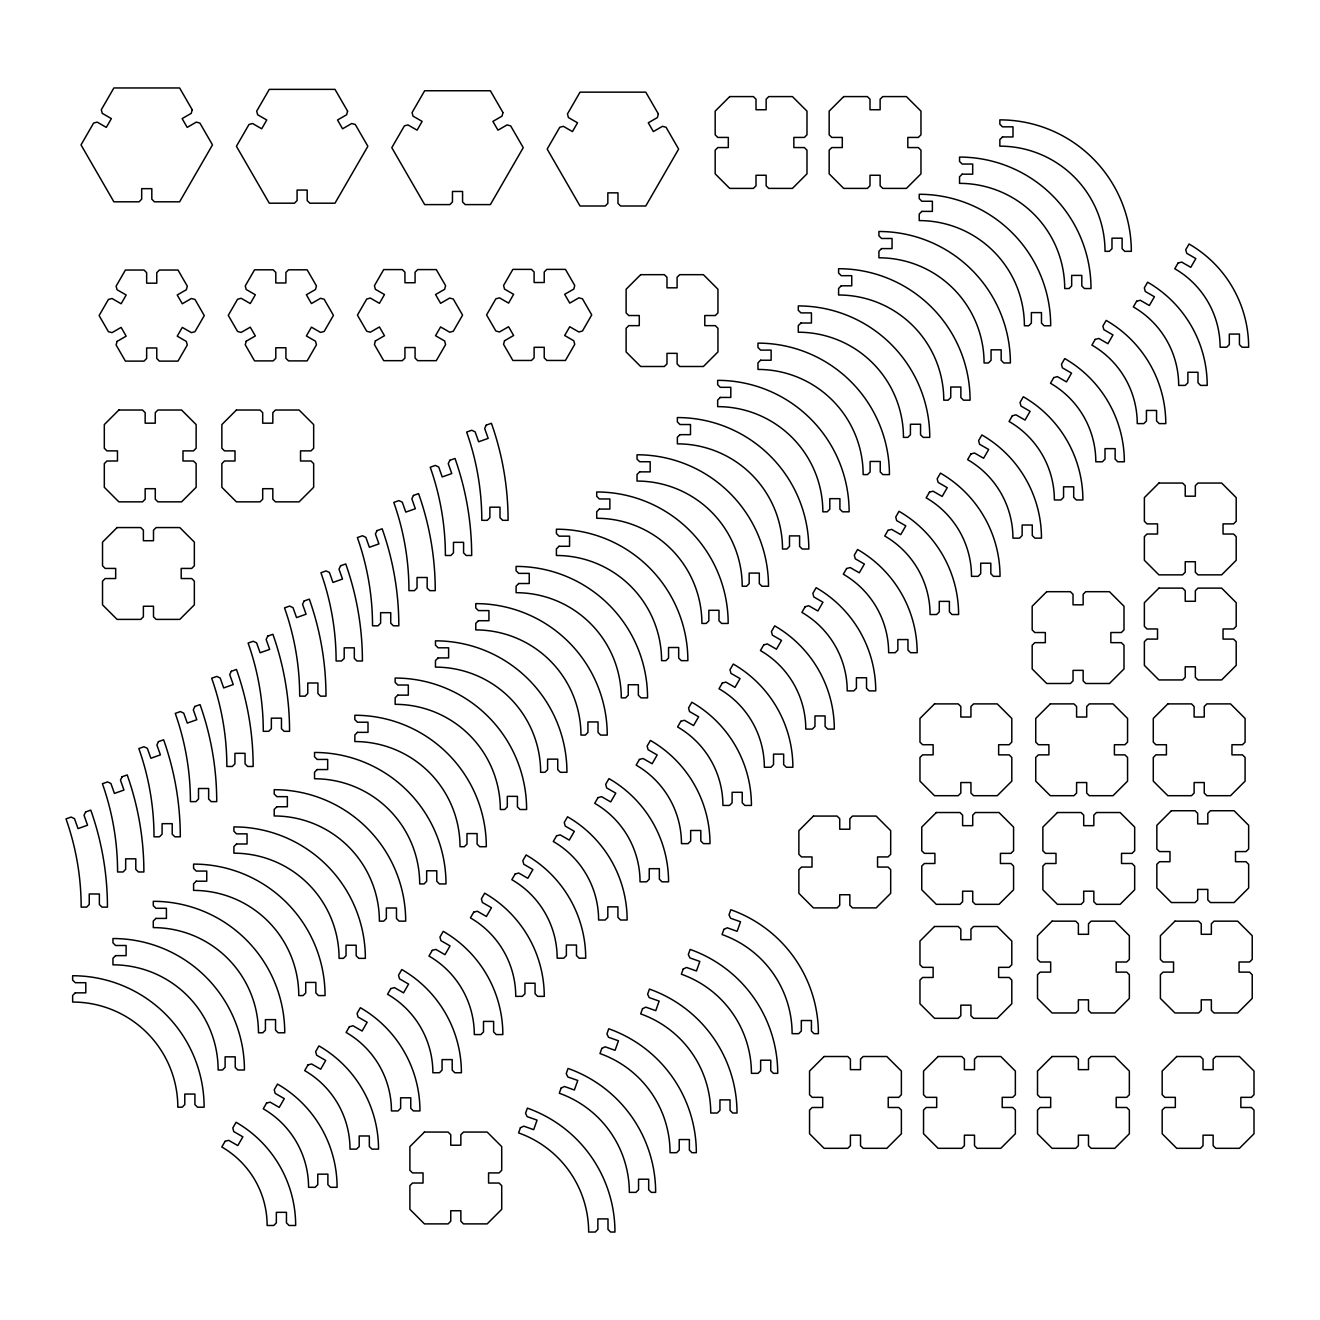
<?xml version="1.0" encoding="UTF-8"?>
<svg xmlns="http://www.w3.org/2000/svg" width="1320" height="1320" viewBox="0 0 1320 1320"><rect width="100%" height="100%" fill="white"/><g stroke="black" fill="none" stroke-linecap="round" stroke-linejoin="round"><path stroke-width="1.5" d="M117.067 341.418L116.111 344.998L125.416 361.119L144.012 361.119L146.652 358.479L146.652 347.968L156.767 347.968L156.767 358.479L159.39 361.119L178.002 361.119L187.291 344.998L186.334 341.418L177.226 336.154L182.292 327.393L191.4 332.64L194.981 331.683L204.286 315.579L194.981 299.459L191.4 298.501L182.292 303.765L177.226 294.987L186.334 289.74L187.291 286.143L178.002 270.039L159.39 270.039L156.767 272.662L156.767 283.173L146.652 283.173L146.652 272.662L144.012 270.039L125.416 270.039L116.111 286.143L117.067 289.74L126.175 294.987L121.126 303.765L112.018 298.501L108.421 299.459L99.115 315.579L108.421 331.683L112.018 332.64L121.126 327.393L126.175 336.154L117.067 341.418M192.208 109.758L191.235 113.355L182.127 118.602L187.192 127.38L196.3 122.117L199.898 123.073L212.487 144.886L179.619 201.811L154.44 201.811L151.816 199.171L151.816 188.661L141.685 188.661L141.685 199.171L139.062 201.811L113.883 201.811L81.015 144.886L93.604 123.073L97.201 122.117L106.309 127.38L111.375 118.602L102.267 113.355L101.293 109.758L113.883 87.962L179.619 87.962L192.208 109.758M246.229 341.187L245.256 344.784L254.562 360.888L273.174 360.888L275.798 358.264L275.798 347.754L285.912 347.754L285.912 358.264L288.552 360.888L307.147 360.888L316.453 344.784L315.48 341.187L306.372 335.94L311.438 327.162L320.546 332.425L324.142 331.468L333.448 315.348L324.142 299.244L320.546 298.287L311.438 303.534L306.372 294.772L315.48 289.509L316.453 285.928L307.147 269.808L288.552 269.808L285.912 272.448L285.912 282.959L275.798 282.959L275.798 272.448L273.174 269.808L254.562 269.808L245.256 285.928L246.229 289.509L255.337 294.772L250.272 303.534L241.164 298.287L237.567 299.244L228.277 315.348L237.567 331.468L241.164 332.425L250.272 327.162L255.337 335.94L246.229 341.187M347.589 111.16L346.632 114.757L337.524 120.004L342.573 128.782L351.681 123.519L355.278 124.476L367.867 146.289L335 203.197L309.82 203.197L307.197 200.574L307.197 190.063L297.082 190.063L297.082 200.574L294.442 203.197L269.28 203.197L236.412 146.289L249.001 124.476L252.582 123.519L261.69 128.782L266.755 120.004L257.647 114.757L256.69 111.16L269.28 89.364L335 89.364L347.589 111.16M375.375 340.972L374.418 344.57L383.707 360.673L402.32 360.673L404.943 358.05L404.943 347.523L415.074 347.523L415.074 358.05L417.697 360.673L436.293 360.673L445.599 344.57L444.642 340.972L435.534 335.709L440.599 326.947L449.707 332.211L453.288 331.237L462.594 315.134L453.288 299.029L449.707 298.056L440.599 303.32L435.534 294.558L444.642 289.295L445.599 285.697L436.293 269.593L417.697 269.593L415.074 272.217L415.074 282.744L404.943 282.744L404.943 272.217L402.32 269.593L383.707 269.593L374.418 285.697L375.375 289.295L384.483 294.558L379.417 303.32L370.31 298.056L366.729 299.029L357.423 315.134L366.729 331.237L370.31 332.211L379.417 326.947L384.483 335.709L375.375 340.972M502.969 112.563L502.012 116.143L492.904 121.407L497.97 130.168L507.078 124.921L510.659 125.879L523.248 147.675L490.38 204.6L465.217 204.6L462.577 201.976L462.577 191.466L452.463 191.466L452.463 201.976L449.839 204.6L424.66 204.6L391.792 147.675L404.382 125.879L407.979 124.921L417.087 130.168L422.136 121.407L413.028 116.143L412.071 112.563L424.66 90.75L490.38 90.75L502.969 112.563M504.52 340.758L503.563 344.338L512.869 360.459L531.465 360.459L534.105 357.819L534.105 347.308L544.219 347.308L544.219 357.819L546.843 360.459L565.455 360.459L574.744 344.338L573.788 340.758L564.679 335.495L569.745 326.733L578.853 331.98L582.45 331.023L591.739 314.919L582.45 298.798L578.853 297.841L569.745 303.105L564.679 294.327L573.788 289.08L574.744 285.483L565.455 269.379L546.843 269.379L544.219 272.002L544.219 282.513L534.105 282.513L534.105 272.002L531.465 269.379L512.869 269.379L503.563 285.483L504.52 289.08L513.629 294.327L508.579 303.105L499.471 297.841L495.874 298.798L486.568 314.919L495.874 331.023L499.471 331.98L508.579 326.733L513.629 335.495L504.52 340.758M658.366 113.965L657.393 117.546L648.285 122.809L653.351 131.571L662.458 126.324L666.055 127.281L678.645 149.077L645.777 206.002L620.598 206.002L617.974 203.379L617.974 192.852L607.843 192.852L607.843 203.379L605.22 206.002L580.041 206.002L547.173 149.077L559.762 127.281L563.36 126.324L572.467 131.571L577.533 122.809L568.425 117.546L567.452 113.965L580.041 92.153L645.777 92.153L658.366 113.965M520.41 1127.758L518.595 1132.907A105.171 105.171 0 0 1 588.654 1232.039L595.237 1232.039L597.861 1229.415L597.861 1218.904L607.992 1218.904L607.992 1229.415L610.615 1232.039L614.955 1232.039A131.456 131.456 0 0 0 527.373 1108.123L525.558 1113.272L527.159 1116.621L537.058 1120.135L533.692 1129.672L523.776 1126.158L520.41 1127.758M561.115 1088.092L559.284 1093.241A105.171 105.171 0 0 1 629.343 1192.372L635.927 1192.372L638.55 1189.732L638.55 1179.222L648.681 1179.222L648.681 1189.732L651.304 1192.372L655.644 1192.372A131.456 131.456 0 0 0 568.062 1068.441L566.247 1073.589L567.847 1076.955L577.764 1080.453L574.381 1090.006L564.465 1086.492L561.115 1088.092M601.804 1048.41L599.973 1053.558A105.171 105.171 0 0 1 670.048 1152.69L676.615 1152.69L679.239 1150.066L679.239 1139.556L689.37 1139.556L689.37 1150.066L691.993 1152.69L696.333 1152.69A131.456 131.456 0 0 0 608.751 1028.775L606.936 1033.923L608.536 1037.272L618.453 1040.787L615.07 1050.324L605.154 1046.809L601.804 1048.41M642.493 1008.744L640.662 1013.892A105.171 105.171 0 0 1 710.737 1113.024L717.304 1113.024L719.944 1110.384L719.944 1099.873L730.059 1099.873L730.059 1110.384L732.683 1113.024L737.022 1113.024A131.456 131.456 0 0 0 649.44 989.092L647.625 994.24L649.226 997.606L659.142 1001.105L655.76 1010.658L645.843 1007.143L642.493 1008.744M683.183 969.061L681.367 974.209A105.171 105.171 0 0 1 751.427 1073.341L757.993 1073.341L760.634 1070.718L760.634 1060.207L770.748 1060.207L770.748 1070.718L773.388 1073.341L777.711 1073.341A131.456 131.456 0 0 0 690.145 949.426L688.314 954.574L689.914 957.924L699.831 961.439L696.448 970.976L686.532 967.461L683.183 969.061M723.871 929.395L722.057 934.543A105.171 105.171 0 0 1 792.115 1033.676L798.699 1033.676L801.322 1031.052L801.322 1020.525L811.437 1020.525L811.437 1031.052L814.077 1033.676L818.4 1033.676A131.456 131.456 0 0 0 730.834 909.744L729.003 914.892L730.603 918.258L740.52 921.756L737.137 931.309L727.237 927.795L723.871 929.395M85.635 811.948L84.034 815.298L87.549 825.214L78.012 828.597L74.497 818.68L71.148 817.08L66 818.895A264.363 264.363 0 0 1 81.163 907.137L86.625 907.137L89.249 904.514L89.249 893.986L99.363 893.986L99.363 904.514L102.003 907.137L107.448 907.137A290.647 290.647 0 0 0 90.783 810.117L85.635 811.948M122.067 776.77L120.466 780.136L123.964 790.053L114.427 793.419L110.913 783.502L107.563 781.902L102.415 783.733A264.363 264.363 0 0 1 117.579 871.976L123.04 871.976L125.664 869.352L125.664 858.825L135.795 858.825L135.795 869.352L138.418 871.976L143.88 871.976A290.647 290.647 0 0 0 127.198 774.956L122.067 776.77M158.482 741.609L156.882 744.958L160.396 754.875L150.859 758.257L147.345 748.341L143.979 746.74L138.847 748.572A264.363 264.363 0 0 1 154.011 836.814L159.456 836.814L162.096 834.174L162.096 823.663L172.21 823.663L172.21 834.174L174.85 836.814L180.295 836.814A290.647 290.647 0 0 0 163.63 739.794L158.482 741.609M194.898 706.447L193.297 709.797L196.812 719.713L187.275 723.096L183.761 713.179L180.411 711.579L175.263 713.394A264.363 264.363 0 0 1 190.426 801.636L195.888 801.636L198.511 799.012L198.511 788.502L208.642 788.502L208.642 799.012L211.266 801.636L216.727 801.636A290.647 290.647 0 0 0 200.046 704.616L194.898 706.447M231.33 671.286L229.729 674.635L233.244 684.552L223.69 687.934L220.176 678.018L216.826 676.417L211.678 678.232A264.363 264.363 0 0 1 226.842 766.474L232.303 766.474L234.927 763.851L234.927 753.324L245.058 753.324L245.058 763.851L247.681 766.474L253.143 766.474A290.647 290.647 0 0 0 236.462 669.454L231.33 671.286M267.745 636.108L266.145 639.474L269.659 649.39L260.123 652.756L256.608 642.856L253.242 641.256L248.111 643.071A264.363 264.363 0 0 1 263.274 731.313L268.719 731.313L271.359 728.689L271.359 718.162L281.474 718.162L281.474 728.689L284.113 731.313L289.558 731.313A290.647 290.647 0 0 0 272.893 634.293L267.745 636.108M304.177 600.946L302.56 604.296L306.075 614.212L296.538 617.595L293.024 607.678L289.674 606.078L284.526 607.909A264.363 264.363 0 0 1 299.689 696.152L305.151 696.152L307.774 693.511L307.774 683.001L317.905 683.001L317.905 693.511L320.529 696.152L325.99 696.152A290.647 290.647 0 0 0 309.309 599.131L304.177 600.946M340.593 565.785L338.992 569.135L342.507 579.051L332.953 582.433L329.455 572.517L326.089 570.916L320.941 572.731A264.363 264.363 0 0 1 336.105 660.99L341.566 660.99L344.19 658.35L344.19 647.839L354.321 647.839L354.321 658.35L356.945 660.99L362.406 660.99A290.647 290.647 0 0 0 345.741 563.953L340.593 565.785M377.008 530.623L375.408 533.973L378.923 543.889L369.385 547.272L365.871 537.356L362.522 535.755L357.373 537.57A264.363 264.363 0 0 1 372.537 625.812L377.982 625.812L380.622 623.188L380.622 612.678L390.736 612.678L390.736 623.188L393.376 625.812L398.822 625.812A290.647 290.647 0 0 0 382.156 528.792L377.008 530.623M413.44 495.445L411.84 498.811L415.338 508.728L405.801 512.094L402.286 502.194L398.937 500.593L393.789 502.409A264.363 264.363 0 0 1 408.952 590.65L414.414 590.65L417.037 588.027L417.037 577.5L427.168 577.5L427.168 588.027L429.792 590.65L435.254 590.65A290.647 290.647 0 0 0 418.572 493.63L413.44 495.445M449.856 460.284L448.255 463.65L451.77 473.55L442.216 476.933L438.718 467.016L435.353 465.415L430.221 467.247A264.363 264.363 0 0 1 445.385 555.489L450.829 555.489L453.469 552.849L453.469 542.338L463.584 542.338L463.584 552.849L466.207 555.489L471.669 555.489A290.647 290.647 0 0 0 455.004 458.469L449.856 460.284M486.271 425.122L484.671 428.472L488.185 438.388L478.648 441.771L475.134 431.855L471.784 430.254L466.636 432.069A264.363 264.363 0 0 1 481.8 520.327L487.261 520.327L489.885 517.688L489.885 507.177L499.999 507.177L499.999 517.688L502.639 520.327L508.084 520.327A290.647 290.647 0 0 0 491.419 423.308L486.271 425.122M225.109 1141.305L221.809 1146.997A90.634 90.634 0 0 1 267.135 1225.488L273.718 1225.488L276.342 1222.864L276.342 1212.337L286.457 1212.337L286.457 1222.864L289.096 1225.488L295.663 1225.488A119.163 119.163 0 0 0 236.082 1122.28L232.798 1127.973L233.755 1131.57L242.863 1136.833L237.798 1145.595L228.69 1140.332L225.109 1141.305M266.541 1103.107L263.257 1108.8A90.634 90.634 0 0 1 308.566 1187.307L315.15 1187.307L317.774 1184.667L317.774 1174.157L327.888 1174.157L327.888 1184.667L330.528 1187.307L337.095 1187.307A119.163 119.163 0 0 0 277.513 1084.099L274.23 1089.792L275.187 1093.389L284.295 1098.636L279.229 1107.414L270.122 1102.15L266.541 1103.107M307.972 1064.926L304.689 1070.619A90.634 90.634 0 0 1 349.998 1149.126L356.582 1149.126L359.205 1146.486L359.205 1135.976L369.336 1135.976L369.336 1146.486L371.959 1149.126L378.526 1149.126A119.163 119.163 0 0 0 318.945 1045.918L315.661 1051.611L316.618 1055.191L325.726 1060.455L320.677 1069.216L311.57 1063.969L307.972 1064.926M349.404 1026.745L346.12 1032.438A90.634 90.634 0 0 1 391.446 1110.928L398.013 1110.928L400.636 1108.305L400.636 1097.794L410.767 1097.794L410.767 1108.305L413.391 1110.928L419.958 1110.928A119.163 119.163 0 0 0 360.376 1007.721L357.093 1013.413L358.05 1017.01L367.158 1022.274L362.109 1031.035L353.001 1025.772L349.404 1026.745M390.835 988.564L387.552 994.257A90.634 90.634 0 0 1 432.877 1072.747L439.444 1072.747L442.068 1070.124L442.068 1059.597L452.199 1059.597L452.199 1070.124L454.822 1072.747L461.406 1072.747A119.163 119.163 0 0 0 401.808 969.54L398.524 975.232L399.498 978.829L408.606 984.093L403.54 992.855L394.433 987.591L390.835 988.564M432.267 950.367L428.983 956.059A90.634 90.634 0 0 1 474.309 1034.566L480.876 1034.566L483.499 1031.926L483.499 1021.416L493.63 1021.416L493.63 1031.926L496.254 1034.566L502.837 1034.566A119.163 119.163 0 0 0 443.239 931.359L439.956 937.051L440.93 940.649L450.037 945.895L444.972 954.673L435.864 949.41L432.267 950.367M473.698 912.186L470.415 917.878A90.634 90.634 0 0 1 515.74 996.369L522.308 996.369L524.947 993.745L524.947 983.235L535.062 983.235L535.062 993.745L537.685 996.369L544.269 996.369A119.163 119.163 0 0 0 484.688 893.178L481.387 898.87L482.361 902.451L491.469 907.714L486.404 916.476L477.295 911.229L473.698 912.186M515.13 874.005L511.846 879.697A90.634 90.634 0 0 1 557.172 958.188L563.739 958.188L566.379 955.564L566.379 945.037L576.493 945.037L576.493 955.564L579.134 958.188L585.701 958.188A119.163 119.163 0 0 0 526.119 854.98L522.836 860.673L523.792 864.27L532.9 869.534L527.835 878.295L518.727 873.031L515.13 874.005M556.578 835.808L553.278 841.5A90.634 90.634 0 0 1 598.604 920.007L605.187 920.007L607.81 917.383L607.81 906.856L617.925 906.856L617.925 917.383L620.565 920.007L627.132 920.007A119.163 119.163 0 0 0 567.551 816.799L564.267 822.492L565.224 826.089L574.332 831.352L569.266 840.114L560.159 834.851L556.578 835.808M598.01 797.626L594.726 803.319A90.634 90.634 0 0 1 640.035 881.826L646.618 881.826L649.242 879.186L649.242 868.675L659.356 868.675L659.356 879.186L661.996 881.826L668.563 881.826A119.163 119.163 0 0 0 608.982 778.618L605.698 784.311L606.655 787.908L615.763 793.155L610.698 801.933L601.59 796.669L598.01 797.626M639.441 759.445L636.158 765.138A90.634 90.634 0 0 1 681.466 843.629L688.05 843.629L690.673 841.005L690.673 830.494L700.804 830.494L700.804 841.005L703.428 843.629L709.995 843.629A119.163 119.163 0 0 0 650.413 740.438L647.13 746.13L648.087 749.71L657.195 754.974L652.13 763.736L643.021 758.488L639.441 759.445M680.872 721.264L677.589 726.957A90.634 90.634 0 0 1 722.914 805.447L729.481 805.447L732.105 802.824L732.105 792.297L742.236 792.297L742.236 802.824L744.86 805.447L751.427 805.447A119.163 119.163 0 0 0 691.845 702.24L688.561 707.933L689.518 711.529L698.626 716.793L693.577 725.554L684.469 720.291L680.872 721.264M722.304 683.067L719.02 688.76A90.634 90.634 0 0 1 764.346 767.266L770.913 767.266L773.536 764.643L773.536 754.116L783.667 754.116L783.667 764.643L786.291 767.266L792.874 767.266A119.163 119.163 0 0 0 733.277 664.059L729.993 669.751L730.95 673.348L740.058 678.595L735.009 687.373L725.901 682.11L722.304 683.067M763.736 644.886L760.452 650.578A90.634 90.634 0 0 1 805.778 729.086L812.344 729.086L814.968 726.445L814.968 715.935L825.099 715.935L825.099 726.445L827.722 729.086L834.306 729.086A119.163 119.163 0 0 0 774.708 625.878L771.424 631.57L772.398 635.167L781.506 640.414L776.44 649.192L767.332 643.929L763.736 644.886M805.167 606.705L801.884 612.397A90.634 90.634 0 0 1 847.209 690.888L853.776 690.888L856.416 688.264L856.416 677.754L866.53 677.754L866.53 688.264L869.154 690.888L875.737 690.888A119.163 119.163 0 0 0 816.156 587.697L812.856 593.389L813.829 596.97L822.938 602.233L817.872 610.995L808.764 605.748L805.167 606.705M846.599 568.524L843.315 574.216A90.634 90.634 0 0 1 888.641 652.707L895.207 652.707L897.847 650.083L897.847 639.557L907.962 639.557L907.962 650.083L910.602 652.707L917.169 652.707A119.163 119.163 0 0 0 857.587 549.499L854.304 555.192L855.261 558.789L864.369 564.053L859.303 572.814L850.195 567.551L846.599 568.524M888.047 530.327L884.746 536.019A90.634 90.634 0 0 1 930.072 614.526L936.639 614.526L939.279 611.903L939.279 601.375L949.393 601.375L949.393 611.903L952.034 614.526L958.601 614.526A119.163 119.163 0 0 0 899.019 511.318L895.736 517.011L896.692 520.608L905.8 525.855L900.735 534.633L891.627 529.369L888.047 530.327M929.478 492.145L926.178 497.838A90.634 90.634 0 0 1 971.503 576.345L978.087 576.345L980.71 573.705L980.71 563.194L990.825 563.194L990.825 573.705L993.465 576.345L1000.032 576.345A119.163 119.163 0 0 0 940.451 473.137L937.167 478.83L938.124 482.41L947.232 487.674L942.166 496.435L933.058 491.188L929.478 492.145M970.909 453.964L967.626 459.657A90.634 90.634 0 0 1 1012.935 538.147L1019.518 538.147L1022.142 535.524L1022.142 525.014L1032.273 525.014L1032.273 535.524L1034.897 538.147L1041.464 538.147A119.163 119.163 0 0 0 981.882 434.957L978.598 440.649L979.555 444.23L988.663 449.493L983.598 458.255L974.49 453.007L970.909 453.964M1012.341 415.784L1009.057 421.476A90.634 90.634 0 0 1 1054.366 499.966L1060.95 499.966L1063.573 497.343L1063.573 486.816L1073.705 486.816L1073.705 497.343L1076.328 499.966L1082.895 499.966A119.163 119.163 0 0 0 1023.314 396.759L1020.03 402.451L1020.987 406.048L1030.095 411.312L1025.046 420.073L1015.938 414.81L1012.341 415.784M1053.772 377.586L1050.489 383.278A90.634 90.634 0 0 1 1095.814 461.785L1102.381 461.785L1105.005 459.145L1105.005 448.635L1115.136 448.635L1115.136 459.145L1117.759 461.785L1124.343 461.785A119.163 119.163 0 0 0 1064.745 358.578L1061.461 364.27L1062.418 367.867L1071.526 373.114L1066.477 381.892L1057.37 376.629L1053.772 377.586M1095.204 339.405L1091.92 345.097A90.634 90.634 0 0 1 1137.246 423.605L1143.813 423.605L1146.436 420.964L1146.436 410.454L1156.568 410.454L1156.568 420.964L1159.191 423.605L1165.774 423.605A119.163 119.163 0 0 0 1106.176 320.397L1102.893 326.089L1103.866 329.67L1112.974 334.933L1107.909 343.695L1098.801 338.448L1095.204 339.405M1136.635 301.224L1133.352 306.916A90.634 90.634 0 0 1 1178.678 385.407L1185.245 385.407L1187.884 382.784L1187.884 372.273L1197.999 372.273L1197.999 382.784L1200.622 385.407L1207.206 385.407A119.163 119.163 0 0 0 1147.624 282.2L1144.324 287.892L1145.298 291.489L1154.406 296.752L1149.341 305.514L1140.232 300.25L1136.635 301.224M1178.067 263.043L1174.784 268.736A90.634 90.634 0 0 1 1220.109 347.226L1226.676 347.226L1229.316 344.602L1229.316 334.075L1239.43 334.075L1239.43 344.602L1242.07 347.226L1248.638 347.226A119.163 119.163 0 0 0 1189.056 244.018L1185.756 249.711L1186.729 253.308L1195.837 258.572L1190.772 267.333L1181.664 262.07L1178.067 263.043M118.866 410.025L104.313 424.578L104.313 448.255L106.936 450.879L117.463 450.879L117.463 460.993L106.936 460.993L104.313 463.633L104.313 487.294L118.866 501.847L142.527 501.847L145.167 499.224L145.167 488.697L155.281 488.697L155.281 499.224L157.921 501.847L181.582 501.847L196.136 487.294L196.136 463.633L193.495 460.993L182.985 460.993L182.985 450.879L193.495 450.879L196.136 448.255L196.136 424.578L181.582 410.025L157.921 410.025L155.281 412.665L155.281 423.175L145.167 423.175L145.167 412.665L142.527 410.025L118.866 410.025M117.084 527.571L102.531 542.124L102.531 565.785L105.171 568.425L115.681 568.425L115.681 578.539L105.171 578.539L102.531 581.163L102.531 604.84L117.084 619.393L140.745 619.393L143.385 616.754L143.385 606.243L153.499 606.243L153.499 616.754L156.139 619.393L179.8 619.393L194.353 604.84L194.353 581.163L191.713 578.539L181.203 578.539L181.203 568.425L191.713 568.425L194.353 565.785L194.353 542.124L179.8 527.571L156.139 527.571L153.499 530.194L153.499 540.721L143.385 540.721L143.385 530.194L140.745 527.571L117.084 527.571M236.412 410.025L221.859 424.578L221.859 448.255L224.483 450.879L235.01 450.879L235.01 460.993L224.483 460.993L221.859 463.633L221.859 487.294L236.412 501.847L260.073 501.847L262.697 499.224L262.697 488.697L272.827 488.697L272.827 499.224L275.451 501.847L299.112 501.847L313.665 487.294L313.665 463.633L311.041 460.993L300.531 460.993L300.531 450.879L311.041 450.879L313.665 448.255L313.665 424.578L299.112 410.025L275.451 410.025L272.827 412.665L272.827 423.175L262.697 423.175L262.697 412.665L260.073 410.025L236.412 410.025M729.729 96.591L715.176 111.144L715.176 134.805L717.799 137.429L728.31 137.429L728.31 147.56L717.799 147.56L715.176 150.183L715.176 173.844L729.729 188.397L753.39 188.397L756.013 185.773L756.013 175.263L766.144 175.263L766.144 185.773L768.768 188.397L792.429 188.397L806.982 173.844L806.982 150.183L804.358 147.56L793.848 147.56L793.848 137.429L804.358 137.429L806.982 134.805L806.982 111.144L792.429 96.591L768.768 96.591L766.144 99.215L766.144 109.742L756.013 109.742L756.013 99.215L753.39 96.591L729.729 96.591M640.678 274.675L626.125 289.228L626.125 312.906L628.749 315.529L639.276 315.529L639.276 325.644L628.749 325.644L626.125 328.284L626.125 351.945L640.678 366.498L664.339 366.498L666.98 363.874L666.98 353.347L677.094 353.347L677.094 363.874L679.717 366.498L703.395 366.498L717.948 351.945L717.948 328.284L715.308 325.644L704.797 325.644L704.797 315.529L715.308 315.529L717.948 312.906L717.948 289.228L703.395 274.675L679.717 274.675L677.094 277.315L677.094 287.826L666.98 287.826L666.98 277.315L664.339 274.675L640.678 274.675M843.711 96.591L829.158 111.144L829.158 134.805L831.781 137.429L842.292 137.429L842.292 147.56L831.781 147.56L829.158 150.183L829.158 173.844L843.711 188.397L867.372 188.397L869.995 185.773L869.995 175.263L880.126 175.263L880.126 185.773L882.75 188.397L906.411 188.397L920.964 173.844L920.964 150.183L918.341 147.56L907.814 147.56L907.814 137.429L918.341 137.429L920.964 134.805L920.964 111.144L906.411 96.591L882.75 96.591L880.126 99.215L880.126 109.742L869.995 109.742L869.995 99.215L867.372 96.591L843.711 96.591M75.29 992.838L72.65 995.461L72.65 1002.045A105.171 105.171 0 0 1 177.82 1107.199L182.16 1107.199L184.783 1104.576L184.783 1094.065L194.914 1094.065L194.914 1104.576L197.538 1107.199L204.121 1107.199A131.456 131.456 0 0 0 72.65 975.744L72.65 980.083L75.29 982.707L85.8 982.707L85.8 992.838L75.29 992.838M115.599 955.63L112.959 958.254L112.959 964.821A105.171 105.171 0 0 1 218.13 1069.992L222.47 1069.992L225.109 1067.368L225.109 1056.841L235.224 1056.841L235.224 1067.368L237.847 1069.992L244.431 1069.992A131.456 131.456 0 0 0 112.959 938.536L112.959 942.876L115.599 945.499L126.11 945.499L126.11 955.63L115.599 955.63M155.908 918.406L153.285 921.047L153.285 927.614A105.171 105.171 0 0 1 258.456 1032.784L262.779 1032.784L265.419 1030.161L265.419 1019.634L275.534 1019.634L275.534 1030.161L278.173 1032.784L284.74 1032.784A131.456 131.456 0 0 0 153.285 901.312L153.285 905.652L155.908 908.292L166.419 908.292L166.419 918.406L155.908 918.406M196.218 881.199L193.594 883.822L193.594 890.406A105.171 105.171 0 0 1 298.765 995.577L303.105 995.577L305.728 992.937L305.728 982.426L315.859 982.426L315.859 992.937L318.483 995.577L325.05 995.577A131.456 131.456 0 0 0 193.594 864.105L193.594 868.445L196.218 871.068L206.745 871.068L206.745 881.199L196.218 881.199M236.527 843.991L233.904 846.615L233.904 853.182A105.171 105.171 0 0 1 339.075 958.353L343.414 958.353L346.038 955.73L346.038 945.219L356.169 945.219L356.169 955.73L358.792 958.353L365.359 958.353A131.456 131.456 0 0 0 233.904 826.897L233.904 831.237L236.527 833.861L247.054 833.861L247.054 843.991L236.527 843.991M276.853 806.767L274.213 809.408L274.213 815.974A105.171 105.171 0 0 1 379.385 921.145L383.724 921.145L386.347 918.522L386.347 907.995L396.478 907.995L396.478 918.522L399.102 921.145L405.685 921.145A131.456 131.456 0 0 0 274.213 789.69L274.213 794.029L276.853 796.653L287.364 796.653L287.364 806.767L276.853 806.767M317.163 769.56L314.539 772.183L314.539 778.767A105.171 105.171 0 0 1 419.694 883.938L424.034 883.938L426.673 881.298L426.673 870.787L436.788 870.787L436.788 881.298L439.428 883.938L445.995 883.938A131.456 131.456 0 0 0 314.539 752.466L314.539 756.805L317.163 759.445L327.673 759.445L327.673 769.56L317.163 769.56M357.472 732.352L354.849 734.976L354.849 741.559A105.171 105.171 0 0 1 460.02 846.714L464.359 846.714L466.983 844.09L466.983 833.58L477.097 833.58L477.097 844.09L479.737 846.714L486.305 846.714A131.456 131.456 0 0 0 354.849 715.259L354.849 719.598L357.472 722.221L367.999 722.221L367.999 732.352L357.472 732.352M397.782 695.145L395.159 697.768L395.159 704.336A105.171 105.171 0 0 1 500.329 809.506L504.669 809.506L507.292 806.883L507.292 796.356L517.423 796.356L517.423 806.883L520.047 809.506L526.614 809.506A131.456 131.456 0 0 0 395.159 678.051L395.159 682.39L397.782 685.014L408.309 685.014L408.309 695.145L397.782 695.145M438.108 657.921L435.468 660.561L435.468 667.128A105.171 105.171 0 0 1 540.639 772.299L544.979 772.299L547.602 769.676L547.602 759.148L557.733 759.148L557.733 769.676L560.356 772.299L566.94 772.299A131.456 131.456 0 0 0 435.468 640.843L435.468 645.166L438.108 647.807L448.618 647.807L448.618 657.921L438.108 657.921M478.417 620.713L475.778 623.337L475.778 629.92A105.171 105.171 0 0 1 580.948 735.091L585.288 735.091L587.928 732.452L587.928 721.941L598.042 721.941L598.042 732.452L600.666 735.091L607.249 735.091A131.456 131.456 0 0 0 475.778 603.619L475.778 607.959L478.417 610.599L488.928 610.599L488.928 620.713L478.417 620.713M518.727 583.506L516.104 586.13L516.104 592.696A105.171 105.171 0 0 1 621.274 697.867L625.597 697.867L628.237 695.244L628.237 684.733L638.352 684.733L638.352 695.244L640.992 697.867L647.559 697.867A131.456 131.456 0 0 0 516.104 566.412L516.104 570.751L518.727 573.375L529.237 573.375L529.237 583.506L518.727 583.506M559.036 546.282L556.413 548.922L556.413 555.489A105.171 105.171 0 0 1 661.584 660.66L665.923 660.66L668.547 658.036L668.547 647.51L678.678 647.51L678.678 658.036L681.302 660.66L687.868 660.66A131.456 131.456 0 0 0 556.413 529.205L556.413 533.544L559.036 536.167L569.563 536.167L569.563 546.282L559.036 546.282M599.346 509.074L596.722 511.714L596.722 518.282A105.171 105.171 0 0 1 701.893 623.452L706.233 623.452L708.856 620.812L708.856 610.302L718.987 610.302L718.987 620.812L721.611 623.452L728.178 623.452A131.456 131.456 0 0 0 596.722 491.981L596.722 496.32L599.346 498.96L609.873 498.96L609.873 509.074L599.346 509.074M639.672 471.867L637.032 474.49L637.032 481.074A105.171 105.171 0 0 1 742.203 586.245L746.542 586.245L749.166 583.605L749.166 573.094L759.297 573.094L759.297 583.605L761.92 586.245L768.504 586.245A131.456 131.456 0 0 0 637.032 454.773L637.032 459.112L639.672 461.736L650.183 461.736L650.183 471.867L639.672 471.867M679.981 434.659L677.358 437.283L677.358 443.85A105.171 105.171 0 0 1 782.512 549.021L786.852 549.021L789.492 546.397L789.492 535.887L799.606 535.887L799.606 546.397L802.246 549.021L808.813 549.021A131.456 131.456 0 0 0 677.358 417.565L677.358 421.905L679.981 424.529L690.492 424.529L690.492 434.659L679.981 434.659M720.291 397.435L717.667 400.075L717.667 406.642A105.171 105.171 0 0 1 822.838 511.813L827.178 511.813L829.802 509.19L829.802 498.663L839.916 498.663L839.916 509.19L842.556 511.813L849.123 511.813A131.456 131.456 0 0 0 717.667 380.358L717.667 384.697L720.291 387.321L730.802 387.321L730.802 397.435L720.291 397.435M760.601 360.228L757.977 362.851L757.977 369.435A105.171 105.171 0 0 1 863.148 474.606L867.487 474.606L870.111 471.966L870.111 461.456L880.242 461.456L880.242 471.966L882.865 474.606L889.432 474.606A131.456 131.456 0 0 0 757.977 343.134L757.977 347.474L760.601 350.113L771.127 350.113L771.127 360.228L760.601 360.228M800.927 323.021L798.286 325.644L798.286 332.227A105.171 105.171 0 0 1 903.457 437.382L907.797 437.382L910.42 434.758L910.42 424.248L920.551 424.248L920.551 434.758L923.175 437.382L929.758 437.382A131.456 131.456 0 0 0 798.286 305.926L798.286 310.266L800.927 312.889L811.437 312.889L811.437 323.021L800.927 323.021M841.236 285.813L838.596 288.436L838.596 295.003A105.171 105.171 0 0 1 943.767 400.174L948.106 400.174L950.746 397.551L950.746 387.024L960.861 387.024L960.861 397.551L963.484 400.174L970.068 400.174A131.456 131.456 0 0 0 838.596 268.719L838.596 273.058L841.236 275.682L851.746 275.682L851.746 285.813L841.236 285.813M881.545 248.589L878.922 251.229L878.922 257.796A105.171 105.171 0 0 1 984.076 362.967L988.416 362.967L991.056 360.327L991.056 349.816L1001.17 349.816L1001.17 360.327L1003.81 362.967L1010.377 362.967A131.456 131.456 0 0 0 878.922 231.495L878.922 235.834L881.545 238.474L892.056 238.474L892.056 248.589L881.545 248.589M921.855 211.382L919.231 214.005L919.231 220.588A105.171 105.171 0 0 1 1024.402 325.76L1028.742 325.76L1031.366 323.12L1031.366 312.609L1041.48 312.609L1041.48 323.12L1044.12 325.76L1050.687 325.76A131.456 131.456 0 0 0 919.231 194.287L919.231 198.627L921.855 201.25L932.382 201.25L932.382 211.382L921.855 211.382M962.164 174.174L959.541 176.798L959.541 183.364A105.171 105.171 0 0 1 1064.712 288.536L1069.051 288.536L1071.675 285.912L1071.675 275.401L1081.806 275.401L1081.806 285.912L1084.429 288.536L1090.996 288.536A131.456 131.456 0 0 0 959.541 157.08L959.541 161.419L962.164 164.043L972.691 164.043L972.691 174.174L962.164 174.174M1002.49 136.95L999.851 139.59L999.851 146.157A105.171 105.171 0 0 1 1105.022 251.328L1109.361 251.328L1111.984 248.704L1111.984 238.177L1122.116 238.177L1122.116 248.704L1124.739 251.328L1131.322 251.328A131.456 131.456 0 0 0 999.851 119.873L999.851 124.212L1002.49 126.835L1013.001 126.835L1013.001 136.95L1002.49 136.95M424.446 1132.065L409.893 1146.618L409.893 1170.279L412.516 1172.919L423.043 1172.919L423.043 1183.034L412.516 1183.034L409.893 1185.657L409.893 1209.334L424.446 1223.888L448.107 1223.888L450.747 1221.247L450.747 1210.737L460.861 1210.737L460.861 1221.247L463.485 1223.888L487.162 1223.888L501.715 1209.334L501.715 1185.657L499.076 1183.034L488.565 1183.034L488.565 1172.919L499.076 1172.919L501.715 1170.279L501.715 1146.618L487.162 1132.065L463.485 1132.065L460.861 1134.688L460.861 1145.216L450.747 1145.216L450.747 1134.688L448.107 1132.065L424.446 1132.065M813.433 816.073L798.88 830.643L798.88 854.304L801.504 856.928L812.014 856.928L812.014 867.058L801.504 867.058L798.88 869.682L798.88 893.343L813.433 907.896L837.094 907.896L839.718 905.272L839.718 894.745L849.849 894.745L849.849 905.272L852.472 907.896L876.133 907.896L890.686 893.343L890.686 869.682L888.063 867.058L877.553 867.058L877.553 856.928L888.063 856.928L890.686 854.304L890.686 830.643L876.133 816.073L852.472 816.073L849.849 818.713L849.849 829.224L839.718 829.224L839.718 818.713L837.094 816.073L813.433 816.073M934.527 703.89L919.974 718.443L919.974 742.104L922.614 744.727L933.124 744.727L933.124 754.858L922.614 754.858L919.974 757.482L919.974 781.143L934.527 795.696L958.188 795.696L960.828 793.072L960.828 782.545L970.942 782.545L970.942 793.072L973.582 795.696L997.243 795.696L1011.797 781.143L1011.797 757.482L1009.173 754.858L998.646 754.858L998.646 744.727L1009.173 744.727L1011.797 742.104L1011.797 718.443L997.243 703.89L973.582 703.89L970.942 706.513L970.942 717.024L960.828 717.024L960.828 706.513L958.188 703.89L934.527 703.89M1046.727 591.69L1032.174 606.243L1032.174 629.904L1034.797 632.528L1045.324 632.528L1045.324 642.659L1034.797 642.659L1032.174 645.282L1032.174 668.943L1046.727 683.496L1070.388 683.496L1073.028 680.872L1073.028 670.362L1083.142 670.362L1083.142 680.872L1085.782 683.496L1109.443 683.496L1123.996 668.943L1123.996 645.282L1121.356 642.659L1110.846 642.659L1110.846 632.528L1121.356 632.528L1123.996 629.904L1123.996 606.243L1109.443 591.69L1085.782 591.69L1083.142 594.313L1083.142 604.824L1073.028 604.824L1073.028 594.313L1070.388 591.69L1046.727 591.69M1158.927 483.054L1144.374 497.607L1144.374 521.268L1146.997 523.891L1157.524 523.891L1157.524 534.022L1146.997 534.022L1144.374 536.646L1144.374 560.307L1158.927 574.86L1182.588 574.86L1185.228 572.236L1185.228 561.726L1195.342 561.726L1195.342 572.236L1197.966 574.86L1221.643 574.86L1236.197 560.307L1236.197 536.646L1233.556 534.022L1223.046 534.022L1223.046 523.891L1233.556 523.891L1236.197 521.268L1236.197 497.607L1221.643 483.054L1197.966 483.054L1195.342 485.678L1195.342 496.188L1185.228 496.188L1185.228 485.678L1182.588 483.054L1158.927 483.054M1158.927 588.126L1144.374 602.679L1144.374 626.34L1146.997 628.963L1157.524 628.963L1157.524 639.094L1146.997 639.094L1144.374 641.718L1144.374 665.379L1158.927 679.932L1182.588 679.932L1185.228 677.308L1185.228 666.798L1195.342 666.798L1195.342 677.308L1197.966 679.932L1221.643 679.932L1236.197 665.379L1236.197 641.718L1233.556 639.094L1223.046 639.094L1223.046 628.963L1233.556 628.963L1236.197 626.34L1236.197 602.679L1221.643 588.126L1197.966 588.126L1195.342 590.749L1195.342 601.277L1185.228 601.277L1185.228 590.749L1182.588 588.126L1158.927 588.126M936.309 812.526L921.756 827.079L921.756 850.74L924.396 853.364L934.906 853.364L934.906 863.495L924.396 863.495L921.756 866.118L921.756 889.779L936.309 904.332L959.97 904.332L962.61 901.708L962.61 891.182L972.724 891.182L972.724 901.708L975.364 904.332L999.025 904.332L1013.578 889.779L1013.578 866.118L1010.939 863.495L1000.428 863.495L1000.428 853.364L1010.939 853.364L1013.578 850.74L1013.578 827.079L999.025 812.526L975.364 812.526L972.724 815.149L972.724 825.66L962.61 825.66L962.61 815.149L959.97 812.526L936.309 812.526M1050.291 703.89L1035.738 718.443L1035.738 742.104L1038.361 744.727L1048.889 744.727L1048.889 754.858L1038.361 754.858L1035.738 757.482L1035.738 781.143L1050.291 795.696L1073.952 795.696L1076.592 793.072L1076.592 782.545L1086.707 782.545L1086.707 793.072L1089.33 795.696L1113.007 795.696L1127.561 781.143L1127.561 757.482L1124.92 754.858L1114.41 754.858L1114.41 744.727L1124.92 744.727L1127.561 742.104L1127.561 718.443L1113.007 703.89L1089.33 703.89L1086.707 706.513L1086.707 717.024L1076.592 717.024L1076.592 706.513L1073.952 703.89L1050.291 703.89M934.527 926.491L919.974 941.061L919.974 964.722L922.614 967.345L933.124 967.345L933.124 977.46L922.614 977.46L919.974 980.1L919.974 1003.761L934.527 1018.314L958.188 1018.314L960.828 1015.691L960.828 1005.163L970.942 1005.163L970.942 1015.691L973.582 1018.314L997.243 1018.314L1011.797 1003.761L1011.797 980.1L1009.173 977.46L998.646 977.46L998.646 967.345L1009.173 967.345L1011.797 964.722L1011.797 941.061L997.243 926.491L973.582 926.491L970.942 929.131L970.942 939.642L960.828 939.642L960.828 929.131L958.188 926.491L934.527 926.491M1057.419 812.526L1042.866 827.079L1042.866 850.74L1045.489 853.364L1056 853.364L1056 863.495L1045.489 863.495L1042.866 866.118L1042.866 889.779L1057.419 904.332L1081.08 904.332L1083.703 901.708L1083.703 891.182L1093.834 891.182L1093.834 901.708L1096.458 904.332L1120.119 904.332L1134.672 889.779L1134.672 866.118L1132.049 863.495L1121.538 863.495L1121.538 853.364L1132.049 853.364L1134.672 850.74L1134.672 827.079L1120.119 812.526L1096.458 812.526L1093.834 815.149L1093.834 825.66L1083.703 825.66L1083.703 815.149L1081.08 812.526L1057.419 812.526M1167.837 703.89L1153.284 718.443L1153.284 742.104L1155.907 744.727L1166.418 744.727L1166.418 754.858L1155.907 754.858L1153.284 757.482L1153.284 781.143L1167.837 795.696L1191.498 795.696L1194.121 793.072L1194.121 782.545L1204.253 782.545L1204.253 793.072L1206.876 795.696L1230.537 795.696L1245.09 781.143L1245.09 757.482L1242.466 754.858L1231.956 754.858L1231.956 744.727L1242.466 744.727L1245.09 742.104L1245.09 718.443L1230.537 703.89L1206.876 703.89L1204.253 706.513L1204.253 717.024L1194.121 717.024L1194.121 706.513L1191.498 703.89L1167.837 703.89M824.109 1056.511L809.556 1071.064L809.556 1094.726L812.196 1097.349L822.707 1097.349L822.707 1107.48L812.196 1107.48L809.556 1110.103L809.556 1133.764L824.109 1148.318L847.786 1148.318L850.41 1145.694L850.41 1135.183L860.524 1135.183L860.524 1145.694L863.164 1148.318L886.826 1148.318L901.378 1133.764L901.378 1110.103L898.755 1107.48L888.228 1107.48L888.228 1097.349L898.755 1097.349L901.378 1094.726L901.378 1071.064L886.826 1056.511L863.164 1056.511L860.524 1059.135L860.524 1069.645L850.41 1069.645L850.41 1059.135L847.786 1056.511L824.109 1056.511M1052.073 921.162L1037.52 935.715L1037.52 959.376L1040.143 961.999L1050.67 961.999L1050.67 972.13L1040.143 972.13L1037.52 974.754L1037.52 998.415L1052.073 1012.968L1075.734 1012.968L1078.374 1010.345L1078.374 999.834L1088.488 999.834L1088.488 1010.345L1091.112 1012.968L1114.773 1012.968L1129.342 998.415L1129.342 974.754L1126.702 972.13L1116.192 972.13L1116.192 961.999L1126.702 961.999L1129.342 959.376L1129.342 935.715L1114.773 921.162L1091.112 921.162L1088.488 923.785L1088.488 934.296L1078.374 934.296L1078.374 923.785L1075.734 921.162L1052.073 921.162M1171.401 810.744L1156.848 825.297L1156.848 848.958L1159.472 851.582L1169.982 851.582L1169.982 861.712L1159.472 861.712L1156.848 864.336L1156.848 887.997L1171.401 902.55L1195.062 902.55L1197.686 899.926L1197.686 889.416L1207.816 889.416L1207.816 899.926L1210.44 902.55L1234.101 902.55L1248.654 887.997L1248.654 864.336L1246.03 861.712L1235.503 861.712L1235.503 851.582L1246.03 851.582L1248.654 848.958L1248.654 825.297L1234.101 810.744L1210.44 810.744L1207.816 813.367L1207.816 823.878L1197.686 823.878L1197.686 813.367L1195.062 810.744L1171.401 810.744M938.091 1056.511L923.538 1071.064L923.538 1094.726L926.161 1097.349L936.689 1097.349L936.689 1107.48L926.161 1107.48L923.538 1110.103L923.538 1133.764L938.091 1148.318L961.752 1148.318L964.392 1145.694L964.392 1135.183L974.506 1135.183L974.506 1145.694L977.147 1148.318L1000.807 1148.318L1015.361 1133.764L1015.361 1110.103L1012.72 1107.48L1002.21 1107.48L1002.21 1097.349L1012.72 1097.349L1015.361 1094.726L1015.361 1071.064L1000.807 1056.511L977.147 1056.511L974.506 1059.135L974.506 1069.645L964.392 1069.645L964.392 1059.135L961.752 1056.511L938.091 1056.511M1174.965 921.162L1160.395 935.715L1160.395 959.376L1163.035 961.999L1173.546 961.999L1173.546 972.13L1163.035 972.13L1160.395 974.754L1160.395 998.415L1174.965 1012.968L1198.626 1012.968L1201.249 1010.345L1201.249 999.834L1211.364 999.834L1211.364 1010.345L1214.004 1012.968L1237.665 1012.968L1252.218 998.415L1252.218 974.754L1249.594 972.13L1239.068 972.13L1239.068 961.999L1249.594 961.999L1252.218 959.376L1252.218 935.715L1237.665 921.162L1214.004 921.162L1211.364 923.785L1211.364 934.296L1201.249 934.296L1201.249 923.785L1198.626 921.162L1174.965 921.162M1052.073 1056.511L1037.52 1071.064L1037.52 1094.726L1040.143 1097.349L1050.67 1097.349L1050.67 1107.48L1040.143 1107.48L1037.52 1110.103L1037.52 1133.764L1052.073 1148.318L1075.734 1148.318L1078.374 1145.694L1078.374 1135.183L1088.488 1135.183L1088.488 1145.694L1091.112 1148.318L1114.773 1148.318L1129.342 1133.764L1129.342 1110.103L1126.702 1107.48L1116.192 1107.48L1116.192 1097.349L1126.702 1097.349L1129.342 1094.726L1129.342 1071.064L1114.773 1056.511L1091.112 1056.511L1088.488 1059.135L1088.488 1069.645L1078.374 1069.645L1078.374 1059.135L1075.734 1056.511L1052.073 1056.511M1176.73 1056.511L1162.178 1071.064L1162.178 1094.726L1164.818 1097.349L1175.328 1097.349L1175.328 1107.48L1164.818 1107.48L1162.178 1110.103L1162.178 1133.764L1176.73 1148.318L1200.408 1148.318L1203.032 1145.694L1203.032 1135.183L1213.146 1135.183L1213.146 1145.694L1215.786 1148.318L1239.447 1148.318L1254 1133.764L1254 1110.103L1251.376 1107.48L1240.849 1107.48L1240.849 1097.349L1251.376 1097.349L1254 1094.726L1254 1071.064L1239.447 1056.511L1215.786 1056.511L1213.146 1059.135L1213.146 1069.645L1203.032 1069.645L1203.032 1059.135L1200.408 1056.511L1176.73 1056.511"/></g></svg>
